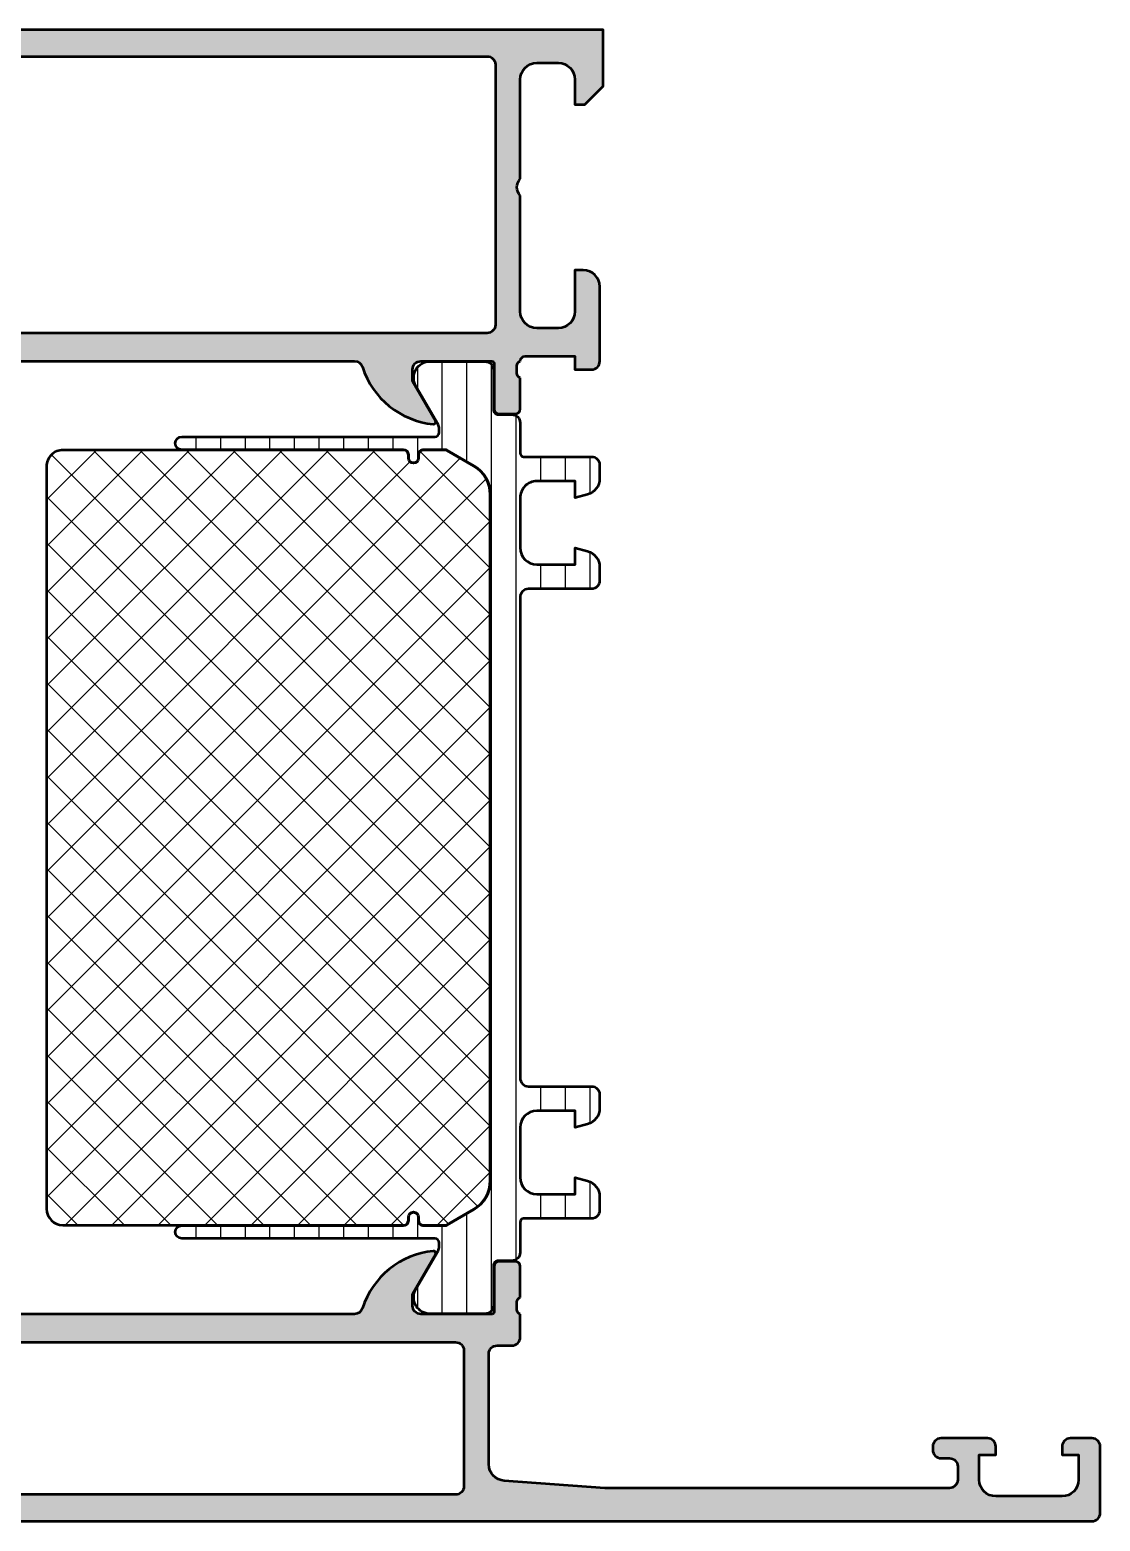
# Model space of a CAD drawing. Extents: x 0 to 114, y 0 to 90.
# Drawn here: x 49.4 to 114, y 0 to 90 of the extents above; entities that cross this region are included whole.
import ezdxf

# ---------------------------------------------------------------- set-up
doc = ezdxf.new("R2010")
doc.units = 0
for name, color, linetype, lineweight in [('0S-Alu contour', 7, 'Continuous', 50), ('0S-Alu hatch', 252, 'Continuous', 25), ('0S-Plastic contour', 254, 'Continuous', 50), ('0S-Plastic hatch', 253, 'Continuous', 25), ('0S-PT contour', 91, 'Continuous', 50), ('0S-PT hatch', 103, 'Continuous', 25)]:
    doc.layers.add(name, color=color, linetype=linetype, lineweight=lineweight)

# ---------------------------------------------------------------- blocks, each defined once
blk = doc.blocks.new('445140__CF473B51_735A_4CA6_A522_E842D98DE899_')
at = {"layer": '0S-Alu hatch'}
h = blk.add_hatch(color=256, dxfattribs=at)
edge = h.paths.add_edge_path()
edge.add_arc((35.49999999999999, 11.1), 0.5, 180, 270)
edge.add_line((35.49999999999999, 10.6), (36.39999999999998, 10.6))
edge.add_ellipse((36.39999999999998, 10.1), major_axis=(-0.5000000000000036, 0), ratio=1, start_angle=180, end_angle=270, ccw=False)
edge.add_line((36.89999999999998, 10.1), (36.89999999999997, 3.431119203401294))
edge.add_ellipse((35.89999999999997, 3.431119203401294), major_axis=(-1, 0), ratio=1, start_angle=94.08561677997488, end_angle=180, ccw=False)
edge.add_line((35.97124704998788, 2.43366050357056), (29.89999999999998, 2))
edge.add_line((29.89999999999998, 2), (9.100000000000001, 1.999999999999998))
edge.add_ellipse((9.100000000000003, 2.500000000000002), major_axis=(-0.5000000000000038, 0), ratio=1, start_angle=0, end_angle=89.99999999999977, ccw=False)
edge.add_line((8.6, 2.500000000000002), (8.6, 3.299999999999998))
edge.add_ellipse((9.1, 3.299999999999998), major_axis=(-0.5, 0), ratio=1, start_angle=270, end_angle=360, ccw=False)
edge.add_line((9.1, 3.799999999999998), (9.600000000000003, 3.799999999999999))
edge.add_arc((9.600000000000001, 4.299999999999998), 0.4999999999999996, 270.0000000000002, 360)
edge.add_line((10.1, 4.299999999999994), (10.1, 4.500000000000001))
edge.add_arc((9.600000000000001, 4.5), 0.5, 0, 90)
edge.add_line((9.600000000000001, 5), (6.800000000000001, 5))
edge.add_arc((6.800000000000001, 4.5), 0.5, 90, 180)
edge.add_line((6.300000000000001, 4.5), (6.300000000000001, 3.999999999999999))
edge.add_line((6.300000000000001, 3.999999999999999), (7.300000000000001, 3.999999999999999))
edge.add_line((7.300000000000001, 3.999999999999999), (7.300000000000001, 2.499999999999998))
edge.add_ellipse((6.300000000000003, 2.499999999999998), major_axis=(-0.9999999999999982, 0), ratio=1, start_angle=90, end_angle=180, ccw=False)
edge.add_line((6.300000000000002, 1.5), (2.299999999999999, 1.499999999999999))
edge.add_ellipse((2.299999999999999, 2.499999999999999), major_axis=(-1, 0), ratio=1, start_angle=0, end_angle=90, ccw=False)
edge.add_line((1.299999999999999, 2.499999999999999), (1.299999999999999, 3.999999999999998))
edge.add_line((1.299999999999999, 3.999999999999998), (2.299999999999999, 3.999999999999999))
edge.add_line((2.299999999999999, 3.999999999999999), (2.299999999999999, 4.499999999999999))
edge.add_arc((1.799999999999999, 4.499999999999999), 0.5, 0, 90)
edge.add_line((1.799999999999999, 4.999999999999999), (0.4999999999999996, 4.999999999999999))
edge.add_arc((0.4999999999999996, 4.5), 0.4999999999999992, 90, 180)
edge.add_line((4e-16, 4.5), (0, 0.5))
edge.add_arc((0.5, 0.5), 0.5, 180, 269.9999999999999)
edge.add_line((0.4999999999999998, 0), (113.5, 0))
edge.add_arc((113.5, 0.5), 0.5, 270, 360)
edge.add_line((114, 0.5), (114, 4.5))
edge.add_arc((113.5, 4.5), 0.5, 0, 90)
edge.add_line((113.5, 5), (112.2, 4.999999999999999))
edge.add_arc((112.2, 4.500000000000004), 0.4999999999999947, 90, 180)
edge.add_line((111.7, 4.500000000000006), (111.7, 3.999999999999999))
edge.add_line((111.7, 3.999999999999999), (112.7, 3.999999999999998))
edge.add_line((112.7, 3.999999999999998), (112.7, 2.499999999999975))
edge.add_ellipse((111.7, 2.499999999999984), major_axis=(-0.9999999999999715, 0), ratio=1, start_angle=90.0000000000008, end_angle=180, ccw=False)
edge.add_line((111.7, 1.500000000000013), (107.7, 1.499999999999998))
edge.add_ellipse((107.7, 2.499999999999998), major_axis=(-0.9999999999999998, 0), ratio=1, start_angle=0, end_angle=90, ccw=False)
edge.add_line((106.7, 2.499999999999999), (106.7, 3.999999999999999))
edge.add_line((106.7, 3.999999999999999), (107.7, 3.999999999999999))
edge.add_line((107.7, 3.999999999999999), (107.7, 4.500000000000007))
edge.add_arc((107.2, 4.500000000000007), 0.5, 0, 90)
edge.add_line((107.2, 5.000000000000007), (104.4, 5))
edge.add_arc((104.4, 4.499999999999983), 0.5000000000000169, 90.0000000000016, 180)
edge.add_line((103.9, 4.499999999999983), (103.9, 4.3))
edge.add_arc((104.4, 4.3), 0.5, 180, 270)
edge.add_line((104.4, 3.8), (104.9, 3.799999999999998))
edge.add_ellipse((104.9, 3.299999999999998), major_axis=(-0.5, 0), ratio=1, start_angle=180, end_angle=270, ccw=False)
edge.add_line((105.4, 3.29999999999999), (105.4, 2.499999999999983))
edge.add_ellipse((104.9, 2.499999999999983), major_axis=(-0.4999999999999716, 0), ratio=1, start_angle=90.00000000000318, end_angle=180, ccw=False)
edge.add_line((104.9, 2.000000000000011), (84.10000000000001, 2.000000000000001))
edge.add_line((84.10000000000001, 2.000000000000001), (78.02875295001206, 2.433660503570563))
edge.add_ellipse((78.09999999999997, 3.431119203401271), major_axis=(-0.9999999999999721, 0), ratio=1, start_angle=0, end_angle=85.9143832200254, ccw=False)
edge.add_line((77.1, 3.431119203401271), (77.09999999999998, 10.1))
edge.add_ellipse((77.59999999999998, 10.1), major_axis=(-0.5, 0), ratio=1, start_angle=270, end_angle=360, ccw=False)
edge.add_line((77.59999999999998, 10.6), (78.5, 10.6))
edge.add_arc((78.5, 11.1), 0.4999999999999983, 270, 360)
edge.add_line((79, 11.1), (79, 12.49999999999998))
edge.add_ellipse((79.07883644654305, 12.7675205919931), major_axis=(-0.2788950563274382, 0), ratio=1, start_angle=-1.1645893740982274, end_angle=73.58012358050661, ccw=False)
edge.add_line((78.799999, 12.77318899999148), (78.79999900000001, 13.22678299999143))
edge.add_ellipse((79.07886709564319, 13.23244365946854), major_axis=(-0.2789255417371585, 0), ratio=1, start_angle=-73.57540544464098, end_angle=1.1628700728953163, ccw=False)
edge.add_line((79, 13.49998699999148), (78.99999999999999, 15.37999799999998))
edge.add_arc((78.69999999999999, 15.37999799999998), 0.2999999999999971, 0, 90)
edge.add_line((78.69999999999999, 15.67999799999998), (77.7200256809572, 15.67999799999999))
edge.add_arc((77.7200256809572, 15.379998), 0.2999999999999847, 90, 180)
edge.add_line((77.42002568095722, 15.379998), (77.4200256809572, 12.61999999999998))
edge.add_ellipse((77.30002568095723, 12.61999999999998), major_axis=(-0.1199999999999619, 0), ratio=1, start_angle=89.99999999999329, end_angle=180, ccw=False)
edge.add_line((77.30002568095723, 12.50000000000002), (73.00000000000004, 12.50000000000004))
edge.add_ellipse((73.00000000000004, 13.00000000000002), major_axis=(-0.4999999999999841, 0), ratio=1, start_angle=0, end_angle=90, ccw=False)
edge.add_line((72.50000000000006, 13.00000000000007), (72.50000000000013, 13.70000000000011))
edge.add_line((72.50000000000013, 13.70000000000011), (73.88149545762252, 16.09282032302761))
edge.add_arc((73.7618802153519, 16.16188021535175), 0.1381197846482613, 329.9999999999967, 455.6225775507968)
edge.add_arc((74.23822324117367, 11.32339113815294), 4.999999999999239, 95.62257755079071, 162.2515836439284)
edge.add_ellipse((68.99999999999977, 13.00000000000091), major_axis=(-0.5000000000008891, 0), ratio=1, start_angle=89.9999999999983, end_angle=162.2515836439291, ccw=False)
edge.add_line((68.99999999999976, 12.50000000000002), (45.00000000000016, 12.50000000000003))
edge.add_ellipse((45.00000000000015, 13.0000000000007), major_axis=(-0.5000000000006697, 0), ratio=1, start_angle=17.748416356070493, end_angle=90.0000000000008, ccw=False)
edge.add_arc((39.76177675882637, 11.32339113815286), 4.999999999999317, 17.74841635607043, 84.37742244920952)
edge.add_arc((40.23811978464814, 16.16188021535174), 0.1381197846482806, 84.37742244920665, 210.0000000000014)
edge.add_line((40.11850454237749, 16.0928203230276), (41.49999999999986, 13.70000000000009))
edge.add_line((41.49999999999986, 13.70000000000009), (41.49999999999993, 13.00000000000007))
edge.add_ellipse((40.99999999999994, 13.00000000000002), major_axis=(-0.4999999999999858, 0), ratio=1, start_angle=90, end_angle=180, ccw=False)
edge.add_line((40.99999999999994, 12.50000000000004), (36.69997431904255, 12.50000000000003))
edge.add_ellipse((36.69997431904255, 12.61999999999999), major_axis=(-0.1199999999999619, 0), ratio=1, start_angle=0, end_angle=90, ccw=False)
edge.add_line((36.57997431904258, 12.61999999999999), (36.57997431904258, 15.37999799999998))
edge.add_arc((36.27997431904258, 15.37999799999998), 0.3000000000000043, 0, 90)
edge.add_line((36.27997431904258, 15.67999799999999), (35.29999999999982, 15.67999799999998))
edge.add_arc((35.29999999999981, 15.37999799999998), 0.3000000000000043, 89.99999999999864, 180)
edge.add_line((34.9999999999998, 15.37999799999998), (34.9999999999998, 13.49998699999148))
edge.add_ellipse((34.92113290435663, 13.23244365946854), major_axis=(-0.2789255417371511, 0), ratio=1, start_angle=178.8371299271088, end_angle=253.57540544464518, ccw=False)
edge.add_line((35.2000009999998, 13.22678299999146), (35.2000009999998, 12.77318899999112))
edge.add_ellipse((34.92116355345701, 12.7675205919931), major_axis=(-0.2788950563271679, 0), ratio=1, start_angle=106.41987641949461, end_angle=181.1645893740268, ccw=False)
edge.add_line((35, 12.50000000000024), (35, 11.1))
edge = h.paths.add_edge_path()
edge.add_ellipse((38.89999999999999, 10.3), major_axis=(-0.5, 0), ratio=1, start_angle=270, end_angle=360, ccw=False)
edge.add_line((38.89999999999999, 10.8), (75.10000000000001, 10.8))
edge.add_ellipse((75.1, 10.3), major_axis=(-0.5, 0), ratio=1, start_angle=180, end_angle=269.9999999999984, ccw=False)
edge.add_line((75.6, 10.3), (75.59999999999998, 2.099999999999997))
edge.add_ellipse((75.09999999999998, 2.099999999999998), major_axis=(-0.5, 0), ratio=1, start_angle=90, end_angle=180, ccw=False)
edge.add_line((75.09999999999998, 1.599999999999998), (38.89999999999999, 1.6))
edge.add_ellipse((38.89999999999999, 2.1), major_axis=(-0.5, 0), ratio=1, start_angle=0, end_angle=90, ccw=False)
edge.add_line((38.39999999999999, 2.099999999999999), (38.39999999999999, 10.3))
at = {"layer": '0S-Alu contour', "color": 7}
for points in [[(34.9999999999998, 15.37999799999998), (34.9999999999998, 13.49998699999148)], [(36.27997431904258, 15.67999799999999), (35.29999999999982, 15.67999799999998)], [(36.57997431904258, 12.61999999999999), (36.57997431904258, 15.37999799999998)], [(40.11850454237749, 16.0928203230276), (41.49999999999986, 13.70000000000009), (41.49999999999993, 13.00000000000007)], [(72.50000000000006, 13.00000000000007), (72.50000000000013, 13.70000000000011), (73.88149545762252, 16.09282032302761)], [(77.42002568095722, 15.379998), (77.4200256809572, 12.61999999999998)], [(78.69999999999999, 15.67999799999998), (77.7200256809572, 15.67999799999999)], [(79, 13.49998699999148), (78.99999999999999, 15.37999799999998)], [(35.2000009999998, 13.22678299999146), (35.2000009999998, 12.77318899999112)], [(78.799999, 12.77318899999148), (78.79999900000001, 13.22678299999143)], [(35, 12.50000000000024), (35, 11.1)], [(40.99999999999994, 12.50000000000004), (36.69997431904255, 12.50000000000003)], [(68.99999999999976, 12.50000000000002), (45.00000000000016, 12.50000000000003)], [(77.30002568095723, 12.50000000000002), (73.00000000000004, 12.50000000000004)], [(79, 11.1), (79, 12.49999999999998)], [(35.49999999999999, 10.6), (36.39999999999998, 10.6)], [(36.89999999999998, 10.1), (36.89999999999997, 3.431119203401294)], [(38.39999999999999, 2.099999999999999), (38.39999999999999, 10.3)], [(38.89999999999999, 10.8), (75.10000000000001, 10.8)], [(75.6, 10.3), (75.59999999999998, 2.099999999999997)], [(77.1, 3.431119203401271), (77.09999999999998, 10.1)], [(77.59999999999998, 10.6), (78.5, 10.6)], [(1.799999999999999, 4.999999999999999), (0.4999999999999996, 4.999999999999999)], [(9.600000000000001, 5), (6.800000000000001, 5)], [(107.2, 5.000000000000007), (104.4, 5)], [(113.5, 5), (112.2, 4.999999999999999)], [(4e-16, 4.5), (0, 0.5)], [(1.299999999999999, 2.499999999999999), (1.299999999999999, 3.999999999999998), (2.299999999999999, 3.999999999999999), (2.299999999999999, 4.499999999999999)], [(6.300000000000001, 4.5), (6.300000000000001, 3.999999999999999), (7.300000000000001, 3.999999999999999), (7.300000000000001, 2.499999999999998)], [(9.1, 3.799999999999998), (9.600000000000003, 3.799999999999999)], [(10.1, 4.299999999999994), (10.1, 4.500000000000001)], [(103.9, 4.499999999999983), (103.9, 4.3)], [(104.4, 3.8), (104.9, 3.799999999999998)], [(106.7, 2.499999999999999), (106.7, 3.999999999999999), (107.7, 3.999999999999999), (107.7, 4.500000000000007)], [(111.7, 4.500000000000006), (111.7, 3.999999999999999), (112.7, 3.999999999999998), (112.7, 2.499999999999975)], [(114, 0.5), (114, 4.5)], [(8.6, 2.500000000000002), (8.6, 3.299999999999998)], [(105.4, 3.29999999999999), (105.4, 2.499999999999983)], [(35.97124704998788, 2.43366050357056), (29.89999999999998, 2), (9.100000000000001, 1.999999999999998)], [(104.9, 2.000000000000011), (84.10000000000001, 2.000000000000001), (78.02875295001206, 2.433660503570563)], [(6.300000000000002, 1.5), (2.299999999999999, 1.499999999999999)], [(75.09999999999998, 1.599999999999998), (38.89999999999999, 1.6)], [(111.7, 1.500000000000013), (107.7, 1.499999999999998)], [(0.4999999999999998, 0), (113.5, 0)]]:
    blk.add_lwpolyline(points, dxfattribs=at)
for centre, radius, start, end in [((40.23811978464814, 16.16188021535174), 0.1381197846482806, 84.37742244920665, 210.0000000000014), ((39.76177675882637, 11.32339113815286), 4.999999999999317, 17.74841635607043, 84.37742244920952), ((74.23822324117367, 11.32339113815294), 4.999999999999239, 95.62257755079071, 162.2515836439284), ((73.7618802153519, 16.16188021535175), 0.1381197846482613, 329.9999999999967, 95.62257755079686), ((35.29999999999981, 15.37999799999998), 0.3000000000000043, 89.99999999999864, 180), ((36.27997431904258, 15.37999799999998), 0.3000000000000043, 0, 90), ((77.7200256809572, 15.379998), 0.2999999999999847, 90, 180), ((78.69999999999999, 15.37999799999998), 0.2999999999999971, 0, 90), ((35.49999999999999, 11.1), 0.5, 180, 270), ((78.5, 11.1), 0.4999999999999983, 270, 0), ((0.4999999999999996, 4.5), 0.4999999999999992, 90, 180), ((1.799999999999999, 4.499999999999999), 0.5, 0, 90), ((6.800000000000001, 4.5), 0.5, 90, 180), ((9.600000000000001, 4.5), 0.5, 0, 90), ((104.4, 4.499999999999983), 0.5000000000000169, 90.0000000000016, 180), ((107.2, 4.500000000000007), 0.5, 0, 90), ((112.2, 4.500000000000004), 0.4999999999999947, 90, 180), ((113.5, 4.5), 0.5, 0, 90), ((9.600000000000001, 4.299999999999998), 0.4999999999999996, 270.0000000000002, 0), ((104.4, 4.3), 0.5, 180, 270), ((0.5, 0.5), 0.5, 180, 269.9999999999999), ((113.5, 0.5), 0.5, 270, 0)]:
    blk.add_arc(centre, radius, start, end, dxfattribs=at)
at = {"layer": '0S-Alu contour', "color": 7, "extrusion": (0, 0, -1)}
for centre, radius, start, end in [((-34.92113290435663, 13.23244365946854), 0.2789255417371511, 106.4245945553548, 181.1628700728912), ((-34.92116355345701, 12.7675205919931), 0.2788950563271679, 178.8354106259732, 253.5801235805054), ((-36.69997431904255, 12.61999999999999), 0.1199999999999619, 270, 0), ((-40.99999999999994, 13.00000000000002), 0.4999999999999858, 180, 270), ((-45.00000000000015, 13.0000000000007), 0.5000000000006697, 269.9999999999992, 342.2515836439295), ((-68.99999999999977, 13.00000000000091), 0.5000000000008891, 197.7484163560709, 270.0000000000017), ((-73.00000000000004, 13.00000000000002), 0.4999999999999841, 270, 0), ((-77.30002568095723, 12.61999999999998), 0.1199999999999619, 180, 270.0000000000068), ((-79.07883644654305, 12.7675205919931), 0.2788950563274382, 286.4198764194934, 1.164589374098176), ((-79.07886709564319, 13.23244365946854), 0.2789255417371585, 358.8371299271047, 73.57540544464105), ((-36.39999999999998, 10.1), 0.5000000000000036, 90, 180), ((-38.89999999999999, 10.3), 0.5, 0, 90), ((-75.1, 10.3), 0.5, 90.0000000000016, 180), ((-77.59999999999998, 10.1), 0.5, 0, 90), ((-9.1, 3.299999999999998), 0.5, 0, 90), ((-104.9, 3.299999999999998), 0.5, 90, 180), ((-35.89999999999997, 3.431119203401294), 1, 180, 265.9143832200251), ((-78.09999999999997, 3.431119203401271), 0.9999999999999721, 274.0856167799746, 0), ((-2.299999999999999, 2.499999999999999), 1, 270, 0), ((-6.300000000000003, 2.499999999999998), 0.9999999999999982, 180, 270.0000000000001), ((-9.100000000000003, 2.500000000000002), 0.5000000000000038, 270.0000000000002, 0), ((-38.89999999999999, 2.1), 0.5, 270, 0), ((-75.09999999999998, 2.099999999999998), 0.5, 180, 270), ((-104.9, 2.499999999999983), 0.4999999999999716, 180, 269.9999999999968), ((-107.7, 2.499999999999998), 0.9999999999999998, 270, 0), ((-111.7, 2.499999999999984), 0.9999999999999715, 180, 269.9999999999992)]:
    blk.add_arc(centre, radius, start, end, dxfattribs=at)
blk = doc.blocks.new('284601__2F2EA0BE_C11D_4C6F_A6B0_1390352DDC21___6D418682_6595_491E_9860_DD912FC64B06_')
at = {"layer": '0S-Plastic hatch'}
h = blk.add_hatch(dxfattribs=at)
h.set_pattern_fill('ANSI31', color=256, scale=0.4680000000000001, angle=45, style=0)
h.set_pattern_definition([(90, (0, 0), (-1.4859, 0), [])])
edge = h.paths.add_edge_path()
edge.add_arc((79.19999999999975, 64.45000000004715), 0.2100000000000364, 180, 270)
edge.add_line((79.19999999999975, 64.24000000004712), (83.29999999999973, 64.2400000000472))
edge.add_ellipse((83.29999999999973, 63.7500000000472), major_axis=(-0.490000000000002, 0), ratio=1, start_angle=180, end_angle=270, ccw=False)
edge.add_line((83.78999999999974, 63.75000000004721), (83.78999999999971, 62.91925077667283))
edge.add_ellipse((82.79999999999981, 62.91925077667283), major_axis=(-0.9899999999998952, 0), ratio=1, start_angle=105.0000000000039, end_angle=180, ccw=False)
edge.add_line((83.05623085465135, 61.96298420864676), (82.3099999999997, 61.76303225377562))
edge.add_line((82.3099999999997, 61.76303225377562), (82.3099999999997, 62.7600000000471))
edge.add_line((82.3099999999997, 62.7600000000471), (79.99999999999974, 62.76000000004716))
edge.add_arc((79.9999999999997, 61.75000000004716), 1.010000000000005, 89.99999999999758, 180)
edge.add_line((78.9899999999997, 61.75000000004716), (78.98999999999971, 58.75000000004716))
edge.add_arc((79.99999999999967, 58.75000000004717), 1.009999999999976, 180, 270)
edge.add_line((79.99999999999967, 57.74000000004718), (82.3099999999997, 57.74000000004715))
edge.add_line((82.3099999999997, 57.74000000004715), (82.3099999999997, 58.73696774631874))
edge.add_line((82.3099999999997, 58.73696774631874), (83.0562308546512, 58.53701579144772))
edge.add_ellipse((82.79999999999976, 57.58074922342157), major_axis=(-0.9899999999999559, 0), ratio=1, start_angle=180, end_angle=255.00000000000222, ccw=False)
edge.add_line((83.78999999999972, 57.58074922342157), (83.7899999999997, 56.75000000004712))
edge.add_ellipse((83.29999999999976, 56.75000000004712), major_axis=(-0.4899999999999523, 0), ratio=1, start_angle=90.0000000000017, end_angle=180, ccw=False)
edge.add_line((83.29999999999976, 56.26000000004717), (79.49999999999972, 56.26000000004715))
edge.add_arc((79.49999999999972, 55.75000000004714), 0.5100000000000052, 90, 180)
edge.add_line((78.98999999999971, 55.75000000004715), (78.98999999999972, 26.74999999999997))
edge.add_arc((79.49999999999972, 26.74999999999997), 0.5099999999999909, 180, 269.9999999999984)
edge.add_line((79.4999999999997, 26.23999999999998), (83.29999999999976, 26.23999999999999))
edge.add_ellipse((83.29999999999976, 25.75000000000001), major_axis=(-0.4899999999999701, 0), ratio=1, start_angle=180, end_angle=270, ccw=False)
edge.add_line((83.78999999999971, 25.75000000000002), (83.78999999999971, 24.91925077662572))
edge.add_ellipse((82.7999999999996, 24.9192507766257), major_axis=(-0.9900000000001085, 0), ratio=1, start_angle=104.9999999999946, end_angle=180, ccw=False)
edge.add_line((83.05623085465103, 23.96298420859939), (82.30999999999973, 23.76303225372846))
edge.add_line((82.30999999999973, 23.76303225372846), (82.3099999999997, 24.75999999999997))
edge.add_line((82.3099999999997, 24.75999999999997), (79.99999999999964, 24.75999999999993))
edge.add_arc((79.99999999999966, 23.75), 1.009999999999926, 90.00000000000081, 180)
edge.add_line((78.98999999999972, 23.75), (78.98999999999971, 20.74999999999999))
edge.add_arc((79.99999999999972, 20.74999999999998), 1.010000000000005, 180, 270)
edge.add_line((79.99999999999972, 19.73999999999998), (82.3099999999997, 19.73999999999998))
edge.add_line((82.3099999999997, 19.73999999999998), (82.3099999999997, 20.73696774627159))
edge.add_line((82.3099999999997, 20.73696774627159), (83.05623085465128, 20.53701579140048))
edge.add_ellipse((82.79999999999971, 19.58074922337432), major_axis=(-0.9899999999999916, 0), ratio=1, start_angle=180, end_angle=254.9999999999976, ccw=False)
edge.add_line((83.78999999999972, 19.58074922337431), (83.78999999999971, 18.74999999999992))
edge.add_ellipse((83.29999999999973, 18.74999999999992), major_axis=(-0.4899999999999807, 0), ratio=1, start_angle=90, end_angle=180, ccw=False)
edge.add_line((83.29999999999973, 18.25999999999994), (79.19999999999975, 18.25999999999998))
edge.add_arc((79.19999999999976, 18.04999999999996), 0.2100000000000257, 90.0000000000039, 180)
edge.add_line((78.98999999999974, 18.04999999999996), (78.98999999999971, 16.20999432109048))
edge.add_ellipse((78.50000267890202, 16.20999432109048), major_axis=(-0.4899973210976896, 0), ratio=1, start_angle=90, end_angle=180, ccw=False)
edge.add_line((78.50000267890202, 15.71999699999279), (77.68966866665957, 15.71999699999997))
edge.add_arc((77.68966866665951, 15.40999699999991), 0.3100000000000538, 89.99999999998948, 180.0079248428868)
edge.add_line((77.37966866962475, 15.40995412247369), (77.38000061237656, 13.0100637501029))
edge.add_ellipse((76.89000463963309, 13.0099959774234), major_axis=(-0.4899959774303841, 0), ratio=1, start_angle=89.999999998222, end_angle=180.0079247354991, ccw=False)
edge.add_line((76.89000463961789, 12.51999999999302), (73.4141775038086, 12.51999999999997))
edge.add_ellipse((73.5557711508847, 13.49981807472281), major_axis=(-0.9899960709244732, 0), ratio=1, start_angle=-32.740756988382486, end_angle=81.77710364110112, ccw=False)
edge.add_line((72.72305944590381, 14.03524634894236), (74.0416956055391, 16.31919148718624))
edge.add_arc((73.60002263447412, 16.57419146097178), 0.5099999999999854, 330.000003400656, 360.0057438232341)
edge.add_line((74.11002263191142, 16.57424258777185), (74.10999999868383, 16.80002606457003))
edge.add_arc((73.849999999945, 16.79999999995467), 0.260000000045304, 0.0057438172060589, 89.99999999386829)
edge.add_line((73.84999999997282, 17.05999999999997), (58.5710135329807, 17.06000000000055))
edge.add_ellipse((58.5710135329807, 17.44925907311702), major_axis=(-0.3892590731164738, 0), ratio=1, start_angle=-90, end_angle=90, ccw=False)
edge.add_line((58.5710135329807, 17.8385181462335), (71.95486402147733, 17.8385181462335))
edge.add_arc((71.95486402147732, 18.15000000000003), 0.3114818537665265, 270.0000000000026, 360)
edge.add_line((72.26634587524384, 18.14999999999993), (72.26634587524386, 18.35057079528622))
edge.add_ellipse((72.55577507995761, 18.35057079528621), major_axis=(-0.2894292047137554, 0), ratio=1, start_angle=180, end_angle=360, ccw=False)
edge.add_line((72.84520428467135, 18.3505707952862), (72.84520428467135, 18.14999999999994))
edge.add_arc((73.15520428467131, 18.14999999999995), 0.3099999999999454, 180, 273.3384387211056)
edge.add_line((73.17325675763468, 17.84052607828783), (74.46501280945994, 17.84052607828744))
edge.add_arc((74.46501280945999, 18.05052607828746), 0.2100000000000115, 269.9999999999883, 299.9999999999994)
edge.add_line((74.57001280946, 17.86866074349271), (76.20499999999969, 18.81262103807233))
edge.add_arc((75.19999999999975, 20.55333209967906), 2.009999999999971, 299.9999999999985, 360)
edge.add_line((77.20999999999971, 20.55333209967906), (77.20999999999971, 61.94666790036811))
edge.add_arc((75.1999999999998, 61.94666790036812), 2.009999999999905, 0, 59.99999999999673)
edge.add_line((76.20499999999986, 63.6873789619747), (74.57001280946025, 64.63133925655444))
edge.add_arc((74.46501280946026, 64.4494739217598), 0.2099999999999122, 59.99999999998938, 90.0000000000039)
edge.add_line((74.46501280946025, 64.65947392175973), (73.1732567576368, 64.65947392175951))
edge.add_arc((73.15520428467161, 64.35000000004722), 0.3100000000002523, 86.66156127855828, 180)
edge.add_line((72.84520428467135, 64.35000000004719), (72.84520428467135, 64.14942920476095))
edge.add_ellipse((72.55577507995761, 64.14942920476095), major_axis=(-0.2894292047137554, 0), ratio=1, start_angle=0, end_angle=180, ccw=False)
edge.add_line((72.26634587524386, 64.14942920476095), (72.26634587524386, 64.35000000004709))
edge.add_arc((71.95486402147728, 64.35000000004709), 0.3114818537665798, 0, 90)
edge.add_line((71.95486402147728, 64.66148185381367), (58.5710135329807, 64.66148185381365))
edge.add_ellipse((58.57101353298069, 65.05074092693008), major_axis=(-0.3892590731164205, 0), ratio=1, start_angle=-89.99999999999898, end_angle=90.00000000000102, ccw=False)
edge.add_line((58.57101353298068, 65.4400000000465), (73.84999999997285, 65.44000000004718))
edge.add_arc((73.84999999997282, 65.70000000006465), 0.2600000000174703, 270.0000000000063, 359.9942561768293)
edge.add_line((74.10999999868382, 65.69997393542148), (74.1100226319114, 65.92575741233088))
edge.add_arc((73.60002263457788, 65.92580853910309), 0.509999999896216, 359.9942561798751, 389.9999966024737)
edge.add_line((74.04169560553906, 66.18080851286086), (72.72305944590373, 68.46475365110481))
edge.add_ellipse((73.5557711508847, 69.00018192532426), major_axis=(-0.989996070924484, 0), ratio=1, start_angle=-81.77710364109942, end_angle=32.740756988374585, ccw=False)
edge.add_line((73.41417750380857, 69.98000000004711), (76.89000463961789, 69.98000000005406))
edge.add_ellipse((76.89000463961789, 69.4900040226085), major_axis=(-0.4899959774455595, 0), ratio=1, start_angle=179.9920751942274, end_angle=270, ccw=False)
edge.add_line((77.38000061237646, 69.48993624932794), (77.37966866962472, 67.09004587703225))
edge.add_arc((77.68966866667469, 67.09000300006232), 0.310000000015188, 179.9920752598558, 269.9999999976966)
edge.add_line((77.68966866666223, 66.78000300004713), (78.5000026789021, 66.78000300005428))
edge.add_ellipse((78.50000267890205, 66.29000567895662), major_axis=(-0.4899973210976612, 0), ratio=1, start_angle=180, end_angle=269.99999999999335, ccw=False)
edge.add_line((78.98999999999971, 66.29000567895658), (78.98999999999971, 64.45000000004717))
at = {"layer": '0S-Plastic contour', "color": 7}
for points in [[(73.41417750380857, 69.98000000004711), (76.89000463961789, 69.98000000005406)], [(77.38000061237646, 69.48993624932794), (77.37966866962472, 67.09004587703225)], [(74.04169560553906, 66.18080851286086), (72.72305944590373, 68.46475365110481)], [(77.68966866666223, 66.78000300004713), (78.5000026789021, 66.78000300005428)], [(74.10999999868382, 65.69997393542148), (74.1100226319114, 65.92575741233088)], [(78.98999999999971, 66.29000567895658), (78.98999999999971, 64.45000000004717)], [(58.57101353298068, 65.4400000000465), (73.84999999997285, 65.44000000004718)], [(71.95486402147728, 64.66148185381367), (58.5710135329807, 64.66148185381365)], [(72.26634587524386, 64.14942920476095), (72.26634587524386, 64.35000000004709)], [(72.84520428467135, 64.35000000004719), (72.84520428467135, 64.14942920476095)], [(74.46501280946025, 64.65947392175973), (73.1732567576368, 64.65947392175951)], [(76.20499999999986, 63.6873789619747), (74.57001280946025, 64.63133925655444)], [(79.19999999999975, 64.24000000004712), (83.29999999999973, 64.2400000000472)], [(83.78999999999974, 63.75000000004721), (83.78999999999971, 62.91925077667283)], [(83.05623085465135, 61.96298420864676), (82.3099999999997, 61.76303225377562), (82.3099999999997, 62.7600000000471), (79.99999999999974, 62.76000000004716)], [(77.20999999999971, 20.55333209967906), (77.20999999999971, 61.94666790036811)], [(78.9899999999997, 61.75000000004716), (78.98999999999971, 58.75000000004716)], [(79.99999999999967, 57.74000000004718), (82.3099999999997, 57.74000000004715), (82.3099999999997, 58.73696774631874), (83.0562308546512, 58.53701579144772)], [(83.78999999999972, 57.58074922342157), (83.7899999999997, 56.75000000004712)], [(83.29999999999976, 56.26000000004717), (79.49999999999972, 56.26000000004715)], [(78.98999999999971, 55.75000000004715), (78.98999999999972, 26.74999999999997)], [(79.4999999999997, 26.23999999999998), (83.29999999999976, 26.23999999999999)], [(83.78999999999971, 25.75000000000002), (83.78999999999971, 24.91925077662572)], [(83.05623085465103, 23.96298420859939), (82.30999999999973, 23.76303225372846), (82.3099999999997, 24.75999999999997), (79.99999999999964, 24.75999999999993)], [(78.98999999999972, 23.75), (78.98999999999971, 20.74999999999999)], [(79.99999999999972, 19.73999999999998), (82.3099999999997, 19.73999999999998), (82.3099999999997, 20.73696774627159), (83.05623085465128, 20.53701579140048)], [(83.78999999999972, 19.58074922337431), (83.78999999999971, 18.74999999999992)], [(72.26634587524384, 18.14999999999993), (72.26634587524386, 18.35057079528622)], [(72.84520428467135, 18.3505707952862), (72.84520428467135, 18.14999999999994)], [(74.57001280946, 17.86866074349271), (76.20499999999969, 18.81262103807233)], [(78.98999999999974, 18.04999999999996), (78.98999999999971, 16.20999432109048)], [(83.29999999999973, 18.25999999999994), (79.19999999999975, 18.25999999999998)], [(58.5710135329807, 17.8385181462335), (71.95486402147733, 17.8385181462335)], [(73.17325675763468, 17.84052607828783), (74.46501280945994, 17.84052607828744)], [(73.84999999997282, 17.05999999999997), (58.5710135329807, 17.06000000000055)], [(72.72305944590381, 14.03524634894236), (74.0416956055391, 16.31919148718624)], [(74.11002263191142, 16.57424258777185), (74.10999999868383, 16.80002606457003)], [(77.37966866962475, 15.40995412247369), (77.38000061237656, 13.0100637501029)], [(78.50000267890202, 15.71999699999279), (77.68966866665957, 15.71999699999997)], [(76.89000463961789, 12.51999999999302), (73.4141775038086, 12.51999999999997)]]:
    blk.add_lwpolyline(points, dxfattribs=at)
at = {"layer": '0S-Plastic contour', "color": 7, "extrusion": (0, 0, -1)}
for centre, radius, start, end in [((-73.5557711508847, 69.00018192532426), 0.989996070924484, 327.2592430116254, 81.7771036410995), ((-76.89000463961789, 69.4900040226085), 0.4899959774455596, 90, 180.0079248057727), ((-78.50000267890205, 66.29000567895662), 0.4899973210976612, 90.00000000000666, 180), ((-58.57101353298069, 65.05074092693008), 0.3892590731164205, 269.999999999999, 89.99999999999896), ((-72.55577507995761, 64.14942920476095), 0.2894292047137554, 180, 0), ((-83.29999999999973, 63.7500000000472), 0.490000000000002, 90, 180), ((-82.79999999999981, 62.91925077667283), 0.9899999999998954, 180, 254.9999999999961), ((-82.79999999999976, 57.58074922342157), 0.9899999999999559, 104.9999999999978, 180), ((-83.29999999999976, 56.75000000004712), 0.4899999999999523, 180, 269.9999999999983), ((-83.29999999999976, 25.75000000000001), 0.4899999999999701, 90, 180), ((-82.7999999999996, 24.9192507766257), 0.9900000000001085, 180, 255.0000000000054), ((-82.79999999999971, 19.58074922337432), 0.9899999999999916, 105.0000000000024, 180), ((-72.55577507995761, 18.35057079528621), 0.2894292047137554, 0, 180), ((-83.29999999999973, 18.74999999999992), 0.4899999999999807, 180, 270), ((-58.5710135329807, 17.44925907311702), 0.3892590731164738, 270, 90), ((-78.50000267890202, 16.20999432109048), 0.4899973210976896, 180, 270), ((-73.5557711508847, 13.49981807472281), 0.9899960709244732, 278.2228963588989, 32.74075698838245), ((-76.89000463963309, 13.0099959774234), 0.4899959774303841, 179.9920752645009, 270.000000001778)]:
    blk.add_arc(centre, radius, start, end, dxfattribs=at)
at = {"layer": '0S-Plastic contour', "color": 7}
for centre, radius, start, end in [((77.68966866667469, 67.09000300006232), 0.310000000015188, 179.9920752598558, 269.9999999976966), ((73.60002263457788, 65.92580853910309), 0.509999999896216, 359.9942561798751, 29.99999660247377), ((73.84999999997282, 65.70000000006465), 0.2600000000174703, 270.0000000000063, 359.9942561768293), ((71.95486402147728, 64.35000000004709), 0.3114818537665798, 0, 90), ((73.15520428467161, 64.35000000004722), 0.3100000000002523, 86.66156127855828, 180), ((74.46501280946026, 64.4494739217598), 0.2099999999999122, 59.99999999998938, 90.0000000000039), ((79.19999999999975, 64.45000000004715), 0.2100000000000364, 180, 270), ((75.1999999999998, 61.94666790036812), 2.009999999999905, 0, 59.99999999999673), ((79.9999999999997, 61.75000000004716), 1.010000000000005, 89.99999999999758, 180), ((79.99999999999967, 58.75000000004717), 1.009999999999976, 180, 270), ((79.49999999999972, 55.75000000004714), 0.5100000000000052, 90, 180), ((79.49999999999972, 26.74999999999997), 0.5099999999999909, 180, 269.9999999999984), ((79.99999999999966, 23.75), 1.009999999999926, 90.00000000000081, 180), ((79.99999999999972, 20.74999999999998), 1.010000000000005, 180, 270), ((75.19999999999975, 20.55333209967906), 2.009999999999971, 299.9999999999985, 0), ((71.95486402147732, 18.15000000000003), 0.3114818537665265, 270.0000000000026, 0), ((73.15520428467131, 18.14999999999995), 0.3099999999999454, 180, 273.3384387211056), ((79.19999999999976, 18.04999999999996), 0.2100000000000257, 90.0000000000039, 180), ((74.46501280945999, 18.05052607828746), 0.2100000000000115, 269.9999999999883, 299.9999999999994), ((73.849999999945, 16.79999999995467), 0.260000000045304, 0.0057438172060589, 89.99999999386829), ((73.60002263447412, 16.57419146097178), 0.5099999999999854, 330.000003400656, 0.0057438232341285), ((77.68966866665951, 15.40999699999991), 0.3100000000000538, 89.99999999998948, 180.0079248428868)]:
    blk.add_arc(centre, radius, start, end, dxfattribs=at)
blk = doc.blocks.new('441190__CEC576AF_24CB_4A91_9DEF_0974972BA0A3_')
at = {"layer": '0S-PT hatch'}
h = blk.add_hatch(dxfattribs=at)
h.set_pattern_fill('ANSI37', color=256, scale=0.625, angle=90, style=0)
h.set_pattern_definition([(135, (0, 0), (-1.403165018917055, -1.403165018917055), []), (225, (0, 0), (1.403165018917055, -1.403165018917055), [])])
edge = h.paths.add_edge_path()
edge.add_line((50.40999999999971, 63.65020331974262), (50.40999999999971, 18.84979668030449))
edge.add_arc((51.39999999999972, 18.8497966803045), 0.9900000000000019, 180, 269.9999999999996)
edge.add_line((51.39999999999971, 17.85979668030449), (71.95634587524384, 17.85979668030449))
edge.add_arc((71.95634587524384, 18.1497966803045), 0.2900000000000098, 270, 360)
edge.add_line((72.24634587524385, 18.1497966803045), (72.24634587524385, 18.35036747559074))
edge.add_ellipse((72.55577507995761, 18.35036747559074), major_axis=(-0.3094292047137657, 0), ratio=1, start_angle=180, end_angle=360, ccw=False)
edge.add_line((72.86520428467138, 18.35036747559074), (72.86520428467138, 18.14979668030451))
edge.add_arc((73.15520428467137, 18.14979668030451), 0.289999999999992, 180, 266.5483281938149)
edge.add_line((73.13774436919654, 17.86032275859202), (74.46501280946016, 17.86032275859201))
edge.add_arc((74.46501280946016, 18.050322758592), 0.1899999999999906, 270, 299.9999999999964)
edge.add_line((74.56001280946015, 17.88577793187296), (76.19499999999968, 18.82973822645254))
edge.add_arc((75.19999999999975, 20.55312877998359), 1.989999999999985, 299.999999999998, 360)
edge.add_line((77.18999999999971, 20.5531287799836), (77.1899999999997, 61.94646458067261))
edge.add_arc((75.1999999999997, 61.94646458067261), 1.989999999999994, 0, 60.0000000000007)
edge.add_line((76.19499999999968, 63.66985513420366), (74.56001280946013, 64.61381542878323))
edge.add_arc((74.46501280946019, 64.44927060206423), 0.189999999999929, 60.00000000000783, 90.00000000000857)
edge.add_line((74.46501280946016, 64.63927060206414), (73.138281976384, 64.63927060206414))
edge.add_arc((73.15574189185918, 64.34979668035167), 0.2900000000000105, 93.4516718062524, 180)
edge.add_line((72.86574189185917, 64.34979668035167), (72.86574189185919, 64.14922588506545))
edge.add_ellipse((72.55577507995761, 64.14922588506545), major_axis=(-0.3099668119015746, 0), ratio=1, start_angle=0, end_angle=180, ccw=False)
edge.add_line((72.24580826805602, 64.14922588506545), (72.24580826805602, 64.3497966803045))
edge.add_arc((71.95540162866509, 64.3497966803045), 0.2904066393909517, 0, 89.99999999987384)
edge.add_line((71.95540162866573, 64.64020331969546), (51.40000000000195, 64.6402033197426))
edge.add_arc((51.39999999999969, 63.65020331974261), 0.9899999999999806, 89.9999999998688, 180)
at = {"layer": '0S-PT contour', "color": 7}
for points in [[(71.95540162866573, 64.64020331969546), (51.40000000000195, 64.6402033197426)], [(72.24580826805602, 64.14922588506545), (72.24580826805602, 64.3497966803045)], [(72.86574189185917, 64.34979668035167), (72.86574189185919, 64.14922588506545)], [(74.46501280946016, 64.63927060206414), (73.138281976384, 64.63927060206414)], [(76.19499999999968, 63.66985513420366), (74.56001280946013, 64.61381542878323)], [(50.40999999999971, 63.65020331974262), (50.40999999999971, 18.84979668030449)], [(77.18999999999971, 20.5531287799836), (77.1899999999997, 61.94646458067261)], [(72.24634587524385, 18.1497966803045), (72.24634587524385, 18.35036747559074)], [(72.86520428467138, 18.35036747559074), (72.86520428467138, 18.14979668030451)], [(74.56001280946015, 17.88577793187296), (76.19499999999968, 18.82973822645254)], [(51.39999999999971, 17.85979668030449), (71.95634587524384, 17.85979668030449)], [(73.13774436919654, 17.86032275859202), (74.46501280946016, 17.86032275859201)]]:
    blk.add_lwpolyline(points, dxfattribs=at)
for centre, radius, start, end in [((51.39999999999969, 63.65020331974261), 0.9899999999999806, 89.9999999998688, 180), ((71.95540162866509, 64.3497966803045), 0.2904066393909517, 0, 89.99999999987384), ((73.15574189185918, 64.34979668035167), 0.2900000000000105, 93.4516718062524, 180), ((74.46501280946019, 64.44927060206423), 0.189999999999929, 60.00000000000783, 90.00000000000857), ((75.1999999999997, 61.94646458067261), 1.989999999999994, 0, 60.0000000000007), ((75.19999999999975, 20.55312877998359), 1.989999999999985, 299.999999999998, 0), ((51.39999999999972, 18.8497966803045), 0.9900000000000019, 180, 269.9999999999996), ((71.95634587524384, 18.1497966803045), 0.2900000000000098, 270, 0), ((73.15520428467137, 18.14979668030451), 0.289999999999992, 180, 266.5483281938149), ((74.46501280946016, 18.050322758592), 0.1899999999999906, 270, 299.9999999999964)]:
    blk.add_arc(centre, radius, start, end, dxfattribs=at)
at = {"layer": '0S-PT contour', "color": 7, "extrusion": (0, 0, -1)}
for centre, radius, start, end in [((-72.55577507995761, 64.14922588506545), 0.3099668119015746, 180, 0), ((-72.55577507995761, 18.35036747559074), 0.3094292047137657, 0, 180)]:
    blk.add_arc(centre, radius, start, end, dxfattribs=at)
blk = doc.blocks.new('345130__D4174BD0_9BB1_4AB2_A352_2AB8A3F6AB6B_')
at = {"layer": '0S-Alu hatch'}
h = blk.add_hatch(color=256, dxfattribs=at)
edge = h.paths.add_edge_path()
edge.add_line((30, 90.00000000000001), (30.00000000000001, 86.60000000000001))
edge.add_line((30.00000000000001, 86.60000000000001), (31.1, 85.50000000000001))
edge.add_line((31.1, 85.50000000000001), (31.7, 85.50000000000001))
edge.add_line((31.7, 85.50000000000001), (31.70000000000001, 87.00000000000001))
edge.add_ellipse((32.7, 87.00000000000001), major_axis=(-0.9999999999999857, 0), ratio=1, start_angle=270, end_angle=360, ccw=False)
edge.add_line((32.7, 88.00000000000001), (33.99999999999999, 88.00000000000001))
edge.add_ellipse((33.99999999999999, 87.00000000000001), major_axis=(-1, 0), ratio=1, start_angle=180, end_angle=270, ccw=False)
edge.add_line((35, 87.00000000000001), (35, 81.00000000000001))
edge.add_ellipse((34.475, 80.50000000000001), major_axis=(-0.7250000000000041, 0), ratio=1, start_angle=136.3971810272968, end_angle=223.6028189727033, ccw=False)
edge.add_line((35, 80.00000000000001), (34.99999999999998, 73))
edge.add_ellipse((33.99999999999998, 73), major_axis=(-1, 0), ratio=1, start_angle=90, end_angle=180, ccw=False)
edge.add_line((33.99999999999998, 72), (32.70000000000001, 72))
edge.add_ellipse((32.7, 73), major_axis=(-1, 0), ratio=1, start_angle=0, end_angle=90.0000000000004, ccw=False)
edge.add_line((31.7, 73), (31.7, 75.50000000000001))
edge.add_line((31.7, 75.50000000000001), (31.2, 75.50000000000001))
edge.add_arc((31.2, 74.50000000000001), 1, 90, 180)
edge.add_line((30.2, 74.50000000000001), (30.2, 69.99999999999997))
edge.add_arc((30.69999999999998, 69.99999999999997), 0.4999999999999858, 180, 270.0000000000017)
edge.add_line((30.7, 69.49999999999999), (31.7, 69.50000000000001))
edge.add_line((31.7, 69.50000000000001), (31.69999999999998, 70.30000000000003))
edge.add_line((31.69999999999998, 70.30000000000003), (34.69999999999999, 70.3))
edge.add_ellipse((34.69999999999999, 70.00000000000001), major_axis=(-0.2999999999999829, 0), ratio=1, start_angle=180, end_angle=270, ccw=False)
edge.add_ellipse((34.92116355345693, 69.73247940800688), major_axis=(-0.2788950563274461, 0), ratio=1, start_angle=178.8354106258532, end_angle=253.5801235805101, ccw=False)
edge.add_line((35.20000099999999, 69.72681100000825), (35.200001, 69.2732170000078))
edge.add_ellipse((34.92113290435682, 69.26755634053143), major_axis=(-0.2789255417371441, 0), ratio=1, start_angle=106.42459455535669, end_angle=181.1628700727493, ccw=False)
edge.add_line((35, 69.0000130000085), (35, 67.12000199999999))
edge.add_arc((35.29999999999999, 67.12000199999999), 0.2999999999999971, 180, 270)
edge.add_line((35.29999999999999, 66.82000199999999), (36.27997431904278, 66.82000199999999))
edge.add_arc((36.27997431904278, 67.120002), 0.3000000000000114, 270, 360)
edge.add_line((36.57997431904279, 67.120002), (36.57997431904279, 69.88))
edge.add_ellipse((36.69997431904277, 69.88), major_axis=(-0.1199999999999761, 0), ratio=1, start_angle=270, end_angle=360, ccw=False)
edge.add_line((36.69997431904277, 69.99999999999997), (41.00000000000001, 69.99999999999997))
edge.add_ellipse((41.00000000000001, 69.49999999999997), major_axis=(-0.5, 0), ratio=1, start_angle=180, end_angle=270, ccw=False)
edge.add_line((41.50000000000001, 69.49999999999999), (41.50000000000002, 68.79999999999997))
edge.add_line((41.50000000000002, 68.79999999999997), (40.11850454237765, 66.40717967697243))
edge.add_arc((40.23811978464832, 66.33811978464828), 0.1381197846483035, 150.0000000000017, 275.6225775507922)
edge.add_arc((39.76177675882624, 71.1766088618479), 5.000000000000103, 275.6225775507932, 342.2515836439299)
edge.add_ellipse((45.00000000000003, 69.50000000000009), major_axis=(-0.4999999999998892, 0), ratio=1, start_angle=270.0000000000008, end_angle=342.25158364392905, ccw=False)
edge.add_line((45.00000000000002, 69.99999999999997), (68.99999999999993, 69.99999999999999))
edge.add_ellipse((68.99999999999993, 69.50000000000001), major_axis=(-0.4999999999999574, 0), ratio=1, start_angle=197.74841635607, end_angle=270, ccw=False)
edge.add_arc((74.23822324117373, 71.1766088618478), 5.000000000000021, 197.7484163560697, 264.3774224492071)
edge.add_arc((73.7618802153517, 66.33811978464827), 0.1381197846483039, 264.377422449199, 390.0000000000085)
edge.add_line((73.88149545762236, 66.40717967697245), (72.49999999999997, 68.79999999999997))
edge.add_line((72.49999999999997, 68.79999999999997), (72.49999999999997, 69.49999999999999))
edge.add_ellipse((72.99999999999997, 69.49999999999997), major_axis=(-0.5, 0), ratio=1, start_angle=270, end_angle=360, ccw=False)
edge.add_line((72.99999999999997, 69.99999999999997), (77.30002568095719, 69.99999999999997))
edge.add_ellipse((77.30002568095719, 69.87999999999997), major_axis=(-0.1200000000000045, 0), ratio=1, start_angle=180, end_angle=270, ccw=False)
edge.add_line((77.4200256809572, 69.87999999999997), (77.4200256809572, 67.12000199999999))
edge.add_arc((77.7200256809572, 67.12000199999999), 0.3000000000000114, 180, 270)
edge.add_line((77.7200256809572, 66.82000199999997), (78.7, 66.82000199999999))
edge.add_arc((78.7, 67.12000199999999), 0.2999999999999971, 270, 360)
edge.add_line((79, 67.120002), (78.99999999999999, 69.00001300000851))
edge.add_ellipse((79.07886709564313, 69.26755634053144), major_axis=(-0.2789255417371383, 0), ratio=1, start_angle=-1.1628700729975208, end_angle=73.575405444649, ccw=False)
edge.add_line((78.79999899999999, 69.27321700000904), (78.79999899999999, 69.72681100000811))
edge.add_ellipse((79.07883644654304, 69.73247940800634), major_axis=(-0.2788950563274349, 0), ratio=1, start_angle=-73.5801235804999, end_angle=1.1645893740678162, ccw=False)
edge.add_ellipse((79.29999999999998, 69.99999999999994), major_axis=(-0.3000000000000398, 0), ratio=1, start_angle=270, end_angle=360, ccw=False)
edge.add_line((79.29999999999998, 70.29999999999998), (82.30000000000003, 70.30000000000001))
edge.add_line((82.30000000000003, 70.30000000000001), (82.30000000000003, 69.5))
edge.add_line((82.30000000000003, 69.5), (83.3, 69.49999999999999))
edge.add_arc((83.30000000000001, 69.99999999999997), 0.4999999999999858, 269.9999999999984, 360)
edge.add_line((83.8, 69.99999999999996), (83.8, 74.5))
edge.add_arc((82.79999999999998, 74.5), 1.000000000000014, 0, 89.9999999999992)
edge.add_line((82.80000000000001, 75.50000000000001), (82.3, 75.50000000000001))
edge.add_line((82.3, 75.50000000000001), (82.3, 73))
edge.add_ellipse((81.3, 73), major_axis=(-1, 0), ratio=1, start_angle=90, end_angle=180, ccw=False)
edge.add_line((81.3, 72), (80, 72))
edge.add_ellipse((80, 73), major_axis=(-1, 0), ratio=1, start_angle=0, end_angle=90, ccw=False)
edge.add_line((79, 73), (79, 80.00000000000001))
edge.add_ellipse((79.525, 80.50000000000001), major_axis=(-0.7250000000000041, 0), ratio=1, start_angle=-43.60281897270329, end_angle=43.60281897270329, ccw=False)
edge.add_line((79, 81.00000000000001), (79, 87.00000000000001))
edge.add_ellipse((80, 87.00000000000001), major_axis=(-1, 0), ratio=1, start_angle=270, end_angle=360, ccw=False)
edge.add_line((80, 88.00000000000001), (81.3, 88.00000000000001))
edge.add_ellipse((81.3, 87.00000000000001), major_axis=(-1, 0), ratio=1, start_angle=180, end_angle=270, ccw=False)
edge.add_line((82.3, 87.00000000000001), (82.3, 85.50000000000001))
edge.add_line((82.3, 85.50000000000001), (82.9, 85.50000000000001))
edge.add_line((82.9, 85.50000000000001), (84, 86.60000000000001))
edge.add_line((84, 86.60000000000001), (84, 90.00000000000001))
edge.add_line((84, 90.00000000000001), (30, 90.00000000000001))
edge = h.paths.add_edge_path()
edge.add_ellipse((37.00001799965668, 87.89972055052951), major_axis=(-0.5000027408751322, 0), ratio=1, start_angle=269.9999999999992, end_angle=360, ccw=False)
edge.add_line((37.00001799965669, 88.39972329140463), (76.99985516165934, 88.39972329140463))
edge.add_ellipse((76.99985516165926, 87.89972055052951), major_axis=(-0.5000027408751322, 0), ratio=1, start_angle=180, end_angle=269.9999999999902, ccw=False)
edge.add_line((77.49985790253439, 87.89972055052951), (77.49985790253437, 72.19972884560372))
edge.add_ellipse((76.99985516165924, 72.19972884560394), major_axis=(-0.5000027408751322, 0), ratio=1, start_angle=90, end_angle=180, ccw=False)
edge.add_line((76.99985516165924, 71.69972610472881), (37.00001525878906, 71.69972610473634))
edge.add_ellipse((37.00001799965668, 72.19972884560396), major_axis=(-0.500002740875127, 0), ratio=1, start_angle=0, end_angle=89.99968592142858, ccw=False)
edge.add_line((36.50001525878155, 72.19972884560397), (36.50001525878155, 87.89972055052974))
at = {"layer": '0S-Alu contour', "color": 7}
for points in [[(30, 90.00000000000001), (30.00000000000001, 86.60000000000001), (31.1, 85.50000000000001), (31.7, 85.50000000000001), (31.70000000000001, 87.00000000000001)], [(82.3, 87.00000000000001), (82.3, 85.50000000000001), (82.9, 85.50000000000001), (84, 86.60000000000001), (84, 90.00000000000001), (30, 90.00000000000001)], [(37.00001799965669, 88.39972329140463), (76.99985516165934, 88.39972329140463)], [(32.7, 88.00000000000001), (33.99999999999999, 88.00000000000001)], [(36.50001525878155, 72.19972884560397), (36.50001525878155, 87.89972055052974)], [(77.49985790253439, 87.89972055052951), (77.49985790253437, 72.19972884560372)], [(80, 88.00000000000001), (81.3, 88.00000000000001)], [(35, 87.00000000000001), (35, 81.00000000000001)], [(79, 81.00000000000001), (79, 87.00000000000001)], [(35, 80.00000000000001), (34.99999999999998, 73)], [(79, 73), (79, 80.00000000000001)], [(31.7, 73), (31.7, 75.50000000000001), (31.2, 75.50000000000001)], [(82.80000000000001, 75.50000000000001), (82.3, 75.50000000000001), (82.3, 73)], [(30.2, 74.50000000000001), (30.2, 69.99999999999997)], [(83.8, 69.99999999999996), (83.8, 74.5)], [(33.99999999999998, 72), (32.70000000000001, 72)], [(76.99985516165924, 71.69972610472881), (37.00001525878906, 71.69972610473634)], [(81.3, 72), (80, 72)], [(30.7, 69.49999999999999), (31.7, 69.50000000000001), (31.69999999999998, 70.30000000000003), (34.69999999999999, 70.3)], [(79.29999999999998, 70.29999999999998), (82.30000000000003, 70.30000000000001), (82.30000000000003, 69.5), (83.3, 69.49999999999999)], [(35.20000099999999, 69.72681100000825), (35.200001, 69.2732170000078)], [(36.57997431904279, 67.120002), (36.57997431904279, 69.88)], [(36.69997431904277, 69.99999999999997), (41.00000000000001, 69.99999999999997)], [(41.50000000000001, 69.49999999999999), (41.50000000000002, 68.79999999999997), (40.11850454237765, 66.40717967697243)], [(45.00000000000002, 69.99999999999997), (68.99999999999993, 69.99999999999999)], [(73.88149545762236, 66.40717967697245), (72.49999999999997, 68.79999999999997), (72.49999999999997, 69.49999999999999)], [(72.99999999999997, 69.99999999999997), (77.30002568095719, 69.99999999999997)], [(77.4200256809572, 69.87999999999997), (77.4200256809572, 67.12000199999999)], [(78.79999899999999, 69.27321700000904), (78.79999899999999, 69.72681100000811)], [(35, 69.0000130000085), (35, 67.12000199999999)], [(79, 67.120002), (78.99999999999999, 69.00001300000851)], [(35.29999999999999, 66.82000199999999), (36.27997431904278, 66.82000199999999)], [(77.7200256809572, 66.82000199999997), (78.7, 66.82000199999999)]]:
    blk.add_lwpolyline(points, dxfattribs=at)
at = {"layer": '0S-Alu contour', "color": 7, "extrusion": (0, 0, -1)}
for centre, radius, start, end in [((-37.00001799965668, 87.89972055052951), 0.5000027408751322, 0, 90.00000000000081), ((-76.99985516165926, 87.89972055052951), 0.5000027408751322, 90.00000000000978, 180), ((-32.7, 87.00000000000001), 0.9999999999999857, 0, 90), ((-33.99999999999999, 87.00000000000001), 1, 90, 180), ((-80, 87.00000000000001), 1, 0, 90), ((-81.3, 87.00000000000001), 1, 90, 180), ((-34.475, 80.50000000000001), 0.7250000000000041, 136.3971810272967, 223.6028189727033), ((-79.525, 80.50000000000001), 0.7250000000000041, 316.3971810272967, 43.60281897270331), ((-32.7, 73), 1, 269.9999999999996, 0), ((-33.99999999999998, 73), 1, 180, 270), ((-80, 73), 1, 270, 0), ((-81.3, 73), 1, 180, 270), ((-37.00001799965668, 72.19972884560396), 0.500002740875127, 270.0003140785714, 0), ((-76.99985516165924, 72.19972884560394), 0.5000027408751322, 180, 270), ((-34.69999999999999, 70.00000000000001), 0.2999999999999829, 90, 180), ((-79.29999999999998, 69.99999999999994), 0.3000000000000398, 0, 90), ((-34.92116355345693, 69.73247940800688), 0.2788950563274461, 106.4198764194899, 181.164589374147), ((-36.69997431904277, 69.88), 0.1199999999999761, 0, 90), ((-41.00000000000001, 69.49999999999997), 0.5, 90, 180), ((-45.00000000000003, 69.50000000000009), 0.4999999999998892, 17.74841635607095, 89.9999999999992), ((-68.99999999999993, 69.50000000000001), 0.4999999999999574, 90, 162.25158364393), ((-72.99999999999997, 69.49999999999997), 0.5, 0, 90), ((-77.30002568095719, 69.87999999999997), 0.1200000000000045, 90, 180), ((-79.07883644654304, 69.73247940800634), 0.2788950563274349, 358.8354106259322, 73.58012358050004), ((-34.92113290435682, 69.26755634053143), 0.2789255417371441, 178.8371299272507, 253.5754054446433), ((-79.07886709564313, 69.26755634053144), 0.2789255417371383, 286.4245945553511, 1.162870072997495)]:
    blk.add_arc(centre, radius, start, end, dxfattribs=at)
at = {"layer": '0S-Alu contour', "color": 7}
for centre, radius, start, end in [((31.2, 74.50000000000001), 1, 90, 180), ((82.79999999999998, 74.5), 1.000000000000014, 0, 89.9999999999992), ((30.69999999999998, 69.99999999999997), 0.4999999999999858, 180, 270.0000000000017), ((39.76177675882624, 71.1766088618479), 5.000000000000103, 275.6225775507932, 342.2515836439299), ((74.23822324117373, 71.1766088618478), 5.000000000000021, 197.7484163560697, 264.3774224492071), ((83.30000000000001, 69.99999999999997), 0.4999999999999858, 269.9999999999984, 0), ((35.29999999999999, 67.12000199999999), 0.2999999999999971, 180, 270), ((36.27997431904278, 67.120002), 0.3000000000000114, 270, 0), ((77.7200256809572, 67.12000199999999), 0.3000000000000114, 180, 270), ((78.7, 67.12000199999999), 0.2999999999999971, 270, 0), ((40.23811978464832, 66.33811978464828), 0.1381197846483035, 150.0000000000017, 275.6225775507922), ((73.7618802153517, 66.33811978464827), 0.1381197846483039, 264.377422449199, 30.00000000000845)]:
    blk.add_arc(centre, radius, start, end, dxfattribs=at)
blk = doc.blocks.new('441190__2D04AE6E_2F3C_495E_A18F_D61C18A5279A_')
at = {"layer": '0S-Alu contour', "color": 7}
for name in ['345130__D4174BD0_9BB1_4AB2_A352_2AB8A3F6AB6B_', '445140__CF473B51_735A_4CA6_A522_E842D98DE899_']:
    blk.add_blockref(name, (0, 0), dxfattribs=at)
at = {"layer": '0S-Plastic contour', "color": 7}
blk.add_blockref('284601__2F2EA0BE_C11D_4C6F_A6B0_1390352DDC21___6D418682_6595_491E_9860_DD912FC64B06_', (0, 0), dxfattribs=at)
at = {"layer": '0S-PT contour', "color": 7}
blk.add_blockref('441190__CEC576AF_24CB_4A91_9DEF_0974972BA0A3_', (0, 0), dxfattribs=at)

msp = doc.modelspace()

# ---------------------------------------------------------------- block references
at = {"layer": '0S-Alu contour', "color": 7}
msp.add_blockref('441190__2D04AE6E_2F3C_495E_A18F_D61C18A5279A_', (0, 0), dxfattribs=at)

doc.saveas('drawing.dxf')
